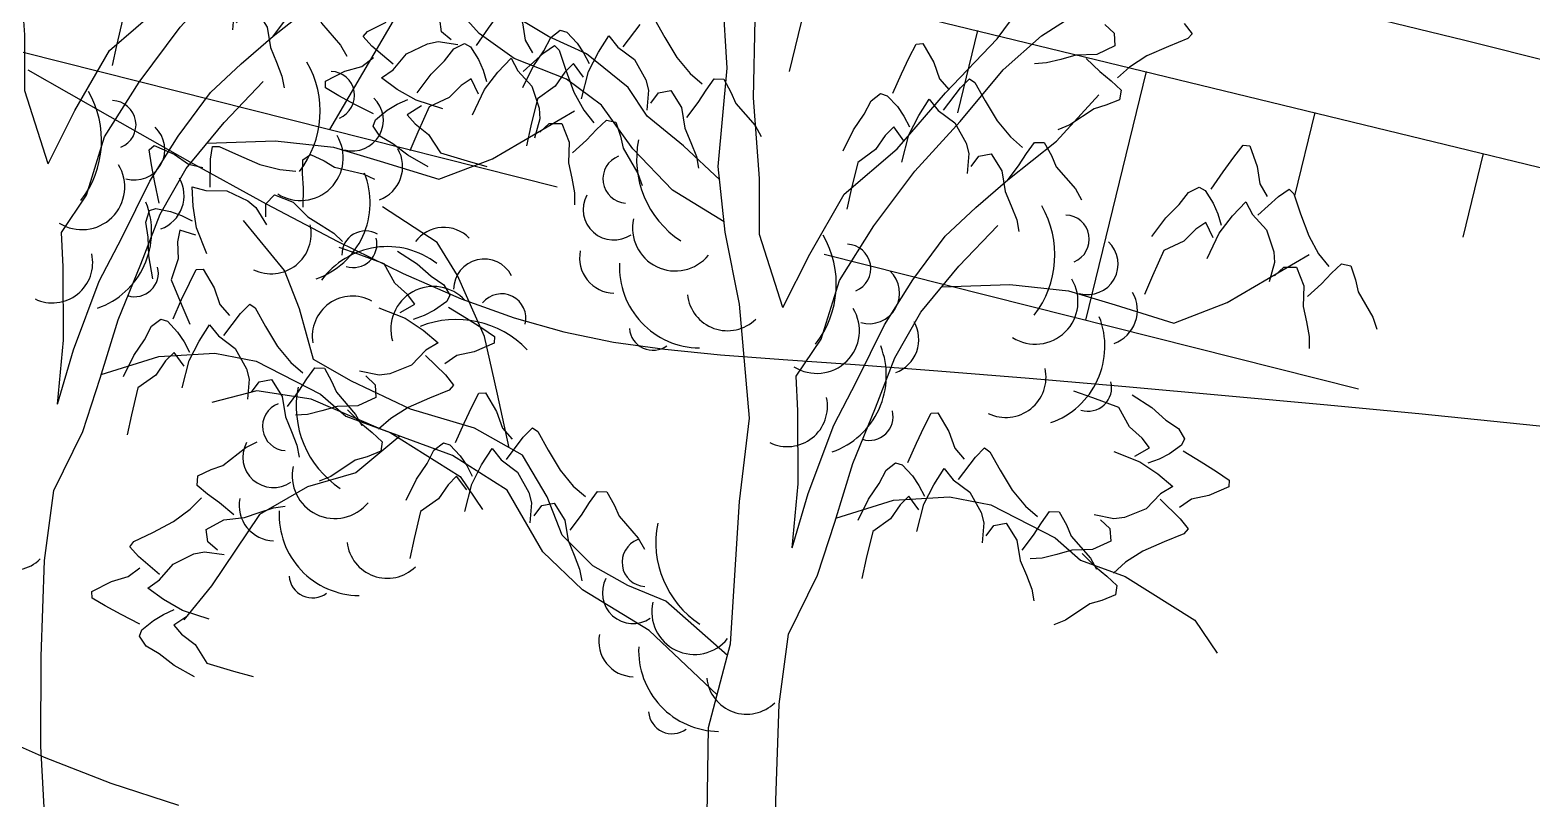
# Model space of a CAD drawing. Header units: millimetres. Extents: x 524954 to 526204, y 9523489 to 9524010.
# Drawn here: x 525765.55 to 525774.21, y 9523796.01 to 9523800.45 of the extents above; entities that cross this region are included whole.
import ezdxf

# ---------------------------------------------------------------- set-up
doc = ezdxf.new("R2010")
doc.units = ezdxf.units.MM
doc.linetypes.add('ACAD_ISO12W100', pattern=[21, 12, -3, 0, -3, 0, -3])
doc.linetypes.add('CACHE2', pattern=[4.7625, 3.175, -1.5875])
for name, color, linetype in [('Arbre', 34, 'ACAD_ISO12W100'), ('Bas_Talus', 40, 'CACHE2'), ('CN_01_00', 3, 'Continuous'), ('CN_02_00', 4, 'Continuous'), ('Haut_Talus', 30, 'Continuous'), ('Talus', 2, 'Continuous')]:
    doc.layers.add(name, color=color, linetype=linetype)

# ---------------------------------------------------------------- blocks, each defined once
blk = doc.blocks.new('v088')
at = {"linetype": 'Continuous'}
for p, q in [((-0.2365, 6.8477), (-0.2742, 7.4626)), ((-1.6648, 7.048), (-1.9323, 7.3471)), ((-1.2665, 7.0314), (-1.4491, 7.1395)), ((-0.0837, 6.6768), (-0.0745, 7.1309)), ((1.3209, 7.0171), (1.4418, 7.1813)), ((1.5755, 7.0348), (1.778, 7.1634)), ((-1.4628, 6.9029), (-1.6648, 7.048)), ((-1.0467, 6.9303), (-1.2665, 7.0314)), ((1.0227, 6.7061), (1.3209, 7.0171)), ((1.3557, 6.8374), (1.5755, 7.0348)), ((-0.8063, 6.7363), (-1.0467, 6.9303)), ((-1.1618, 6.7848), (-1.4628, 6.9029)), ((-0.2869, 6.2807), (-0.2365, 6.8477)), ((-0.9597, 6.6336), (-1.1618, 6.7848)), ((1.107, 6.54), (1.3557, 6.8374)), ((-0.6972, 6.5707), (-0.8063, 6.7363)), ((-0.0491, 6.2111), (-0.0837, 6.6768)), ((0.7433, 6.3831), (1.0227, 6.7061)), ((1.6628, 6.4272), (1.906, 6.6935)), ((-0.7803, 6.3824), (-0.9597, 6.6336)), ((-0.4884, 6.4009), (-0.6972, 6.5707)), ((0.8455, 6.2546), (1.107, 6.54)), ((1.3814, 6.2037), (1.6628, 6.4272)), ((-0.5514, 6.1446), (-0.7803, 6.3824)), ((-0.2789, 6.2036), (-0.4884, 6.4009)), ((0.4379, 6.1217), (0.7433, 6.3831)), ((-0.2479, 5.9022), (-0.2869, 6.2807)), ((0.6096, 5.9388), (0.8455, 6.2546)), ((-0.0486, 5.8877), (-0.0491, 6.2111)), ((1.1982, 6.0444), (1.3814, 6.2037)), ((-0.2539, 5.9607), (-0.5514, 6.1446)), ((0.2399, 5.7756), (0.4379, 6.1217)), ((-1.9071, 5.8427), (-2.2223, 6.0475)), ((1.0213, 5.879), (1.1982, 6.0444)), ((-2.7868, 5.6812), (-3.0229, 5.9686)), ((-0.1646, 5.4873), (-0.2479, 5.9022)), ((0.0846, 5.4676), (-0.0486, 5.8877)), ((0.4109, 5.6237), (0.6096, 5.9388)), ((1.0995, 5.7065), (1.3247, 5.9413)), ((-1.7911, 5.6523), (-1.9071, 5.8427)), ((0.8338, 5.6263), (1.0213, 5.879)), ((0.0846, 5.4676), (0.2399, 5.7756)), ((2.6462, 5.4963), (3.1193, 5.7735)), ((-2.7013, 5.4591), (-2.7868, 5.6812)), ((-1.6346, 5.3011), (-1.7911, 5.6523)), ((0.8812, 5.4407), (1.0995, 5.7065)), ((0.3061, 5.2857), (0.4109, 5.6237)), ((0.6713, 5.3679), (0.8338, 5.6263)), ((1.0006, 5.5861), (1.394, 5.6007)), ((1.394, 5.6007), (1.7306, 5.5642)), ((1.7306, 5.5642), (1.9997, 5.4827)), ((-2.6206, 5.1685), (-2.7013, 5.4591)), ((-0.1073, 4.8293), (-0.1646, 5.4873)), ((1.9997, 5.4827), (2.3377, 5.3779)), ((2.3377, 5.3779), (2.6462, 5.4963)), ((0.5102, 5.0412), (0.6713, 5.3679)), ((0.7312, 5.1764), (0.8812, 5.4407)), ((-1.5592, 4.9668), (-1.6346, 5.3011)), ((0.1613, 5.0712), (0.3061, 5.2857)), ((-2.4003, 5.0425), (-2.6206, 5.1685)), ((0.6191, 4.888), (0.7312, 5.1764)), ((-2.0611, 4.8817), (-2.4003, 5.0425)), ((0.1717, 4.8724), (0.1613, 5.0712)), ((0.3786, 4.7897), (0.5102, 5.0412)), ((-2.9464, 4.9876), (-3.2062, 4.92)), ((-2.6344, 4.9381), (-2.9464, 4.9876)), ((-2.2328, 4.7662), (-2.6344, 4.9381)), ((-1.4917, 4.6586), (-1.5592, 4.9668)), ((-1.6919, 4.7713), (-2.0611, 4.8817)), ((0.1743, 4.4496), (0.1717, 4.8724)), ((0.489, 4.5681), (0.6191, 4.888)), ((-1.8192, 4.6131), (-2.2328, 4.7662)), ((-1.415, 4.6154), (-1.6919, 4.7713)), ((-0.1657, 4.3492), (-0.1073, 4.8293)), ((0.2314, 4.3948), (0.3786, 4.7897)), ((-2.1227, 4.7254), (-2.3768, 4.5144)), ((-1.5041, 4.4145), (-1.8192, 4.6131)), ((-1.2732, 4.3758), (-1.415, 4.6154)), ((-2.3768, 4.5144), (-2.655, 4.434)), ((0.3841, 4.2301), (0.489, 4.5681)), ((-2.655, 4.434), (-2.9315, 4.2727)), ((0.1384, 4.0819), (0.1743, 4.4496)), ((-1.2976, 4.0581), (-1.5041, 4.4145)), ((-1.1877, 4.1537), (-1.2732, 4.3758)), ((-0.2169, 3.5272), (-0.1657, 4.3492)), ((0.1384, 4.0819), (0.2314, 4.3948)), ((0.3911, 4.2526), (0.7235, 4.3553)), ((0.7235, 4.3553), (1.0465, 4.3745)), ((1.0465, 4.3745), (1.2838, 4.3297)), ((1.2838, 4.3297), (1.6547, 4.1385)), ((-2.9315, 4.2727), (-3.209, 3.8627)), ((0.2848, 3.9233), (0.3841, 4.2301)), ((-1.0099, 3.9771), (-1.1877, 4.1537)), ((1.6547, 4.1385), (1.8004, 4.0109)), ((-1.0692, 3.839), (-1.2976, 4.0581)), ((1.8004, 4.0109), (2.0573, 3.9168)), ((-0.8085, 3.8631), (-1.0099, 3.9771)), ((0.1177, 3.584), (0.2848, 3.9233)), ((2.0573, 3.9168), (2.4606, 3.664)), ((-3.209, 3.8627), (-3.3666, 3.6666)), ((-0.6849, 3.6045), (-1.0692, 3.839)), ((-0.589, 3.7744), (-0.8085, 3.8631)), ((-0.2343, 3.4611), (-0.589, 3.7744)), ((2.4606, 3.664), (2.589, 3.4739)), ((-0.2941, 3.234), (-0.6849, 3.6045)), ((0.064, 3.1786), (0.1177, 3.584)), ((-0.3436, 3.0457), (-0.2169, 3.5272)), ((0.0445, 2.6247), (0.064, 3.1786)), ((-0.3518, 2.5418), (-0.3436, 3.0457)), ((0.0429, 2.1085), (0.0445, 2.6247)), ((0.1022, 1.0525), (0.0429, 2.1085))]:
    blk.add_line(p, q, dxfattribs=at)
at = {"color": 3, "linetype": 'Continuous'}
for p, q in [((-2.3098, 7.06), (-2.2004, 7.1132)), ((-1.8828, 7.0578), (-1.8923, 7.1303)), ((-0.8351, 6.9716), (-0.7381, 7.0997)), ((-0.654, 7.1313), (-0.5947, 7.0251)), ((1.9408, 7.0996), (1.9941, 7.049)), ((2.3991, 7.1055), (2.4452, 7.0467)), ((-2.333, 7.0298), (-2.3098, 7.06)), ((-2.283, 6.9743), (-2.333, 7.0298)), ((-1.8262, 7.0109), (-1.8828, 7.0578)), ((-1.2925, 6.9474), (-1.2526, 7.0255)), ((-1.2526, 7.0255), (-1.1978, 7.0672)), ((-1.1978, 7.0672), (-1.1602, 7.0548)), ((-1.1602, 7.0548), (-1.1012, 6.9916)), ((-0.978, 6.9406), (-0.9175, 7.0343)), ((-0.9175, 7.0343), (-0.8661, 6.9697)), ((-0.5947, 7.0251), (-0.5257, 6.909)), ((1.9941, 7.049), (1.9988, 6.9761)), ((2.4201, 7.0181), (2.3073, 6.9725)), ((2.4452, 7.0467), (2.4201, 7.0181)), ((-2.1607, 6.8701), (-2.283, 6.9743)), ((-2.1606, 6.8391), (-2.0833, 6.9307)), ((-2.0833, 6.9307), (-1.963, 6.9891)), ((-1.963, 6.9891), (-1.9025, 7.0009)), ((-1.9025, 7.0009), (-1.7879, 6.9849)), ((-1.3538, 6.8575), (-1.2925, 6.9474)), ((-1.1012, 6.9916), (-1.0633, 6.9361)), ((-1.0633, 6.9361), (-1.0322, 6.8755)), ((-1.0349, 6.828), (-0.978, 6.9406)), ((-0.8661, 6.9697), (-0.7702, 6.8978)), ((0.8128, 6.9092), (0.8527, 6.9872)), ((0.8527, 6.9872), (0.8913, 6.9906)), ((0.8913, 6.9906), (0.9551, 6.8814)), ((1.8939, 6.9271), (1.7747, 6.9234)), ((1.9988, 6.9761), (1.8939, 6.9271)), ((2.3073, 6.9725), (2.1835, 6.9184)), ((-2.4387, 6.8298), (-2.3415, 6.858)), ((-2.3415, 6.858), (-2.2745, 6.9095)), ((-2.228, 6.7914), (-2.1606, 6.8391)), ((-1.413, 6.7366), (-1.3538, 6.8575)), ((-1.122, 6.8741), (-1.1715, 6.8255)), ((-1.0639, 6.7951), (-1.122, 6.8741)), ((-0.7702, 6.8978), (-0.705, 6.781)), ((-0.5257, 6.909), (-0.4496, 6.8178)), ((0.7681, 6.8145), (0.8128, 6.9092)), ((0.9551, 6.8814), (0.9888, 6.786)), ((1.6041, 6.8779), (1.535, 6.8736)), ((1.6876, 6.8986), (1.6041, 6.8779)), ((1.7747, 6.9234), (1.6876, 6.8986)), ((1.8337, 6.904), (1.9118, 6.828)), ((2.0835, 6.8543), (2.0142, 6.7921)), ((2.1835, 6.9184), (2.0835, 6.8543)), ((-2.5514, 6.7723), (-2.4387, 6.8298)), ((-2.5502, 6.7337), (-2.5514, 6.7723)), ((-2.1379, 6.7256), (-2.228, 6.7914)), ((-1.1715, 6.8255), (-1.2266, 6.7446)), ((-1.0757, 6.6715), (-1.0349, 6.828)), ((-0.705, 6.781), (-0.6897, 6.7213)), ((-0.4496, 6.8178), (-0.3793, 6.7567)), ((-0.357, 6.7218), (-0.3104, 6.7855)), ((-0.3104, 6.7855), (-0.2553, 6.7842)), ((-0.2553, 6.7842), (-0.2138, 6.7099)), ((0.7187, 6.7034), (0.7681, 6.8145)), ((0.9888, 6.786), (1.0441, 6.7221)), ((1.1083, 6.7343), (1.1609, 6.7873)), ((1.1609, 6.7873), (1.1923, 6.7659)), ((1.1923, 6.7659), (1.2517, 6.6597)), ((1.9118, 6.828), (1.9768, 6.7743)), ((1.9768, 6.7743), (2.0342, 6.7201)), ((-2.4746, 6.6893), (-2.5502, 6.7337)), ((-2.3827, 6.6392), (-2.4746, 6.6893)), ((-2.1384, 6.6402), (-2.076, 6.6678)), ((-2.0288, 6.6624), (-2.1379, 6.7256)), ((-1.3299, 6.6702), (-1.3669, 6.5144)), ((-1.2266, 6.7446), (-1.3299, 6.6702)), ((-0.6897, 6.7213), (-0.6991, 6.6059)), ((-0.6753, 6.6457), (-0.6318, 6.7049)), ((-0.6318, 6.7049), (-0.56, 6.7185)), ((-0.56, 6.7185), (-0.4983, 6.6206)), ((-0.4022, 6.6506), (-0.357, 6.7218)), ((-0.2138, 6.7099), (-0.1857, 6.6447)), ((0.5938, 6.6601), (0.6485, 6.7018)), ((0.6485, 6.7018), (0.6861, 6.6893)), ((0.6861, 6.6893), (0.7451, 6.6262)), ((0.8684, 6.5752), (0.9289, 6.6689)), ((0.9289, 6.6689), (0.9803, 6.6043)), ((1.0112, 6.6062), (1.1083, 6.7343)), ((2.0342, 6.7201), (2.0261, 6.6656)), ((-2.2745, 6.5836), (-2.3827, 6.6392)), ((-2.2624, 6.5503), (-2.1959, 6.6055)), ((-2.1959, 6.6055), (-2.1384, 6.6402)), ((-1.9976, 6.6315), (-2.0798, 6.5781)), ((-1.8748, 6.6127), (-2.0288, 6.6624)), ((-0.4983, 6.6206), (-0.4798, 6.5027)), ((-0.4679, 6.5637), (-0.4022, 6.6506)), ((-0.1857, 6.6447), (-0.0753, 6.5169)), ((0.4926, 6.4921), (0.5538, 6.582)), ((0.5538, 6.582), (0.5938, 6.6601)), ((0.7451, 6.6262), (0.7831, 6.5707)), ((0.9803, 6.6043), (1.0762, 6.5324)), ((1.2517, 6.6597), (1.3207, 6.5436)), ((1.879, 6.6139), (1.7385, 6.5203)), ((1.9472, 6.6337), (1.879, 6.6139)), ((2.0261, 6.6656), (1.9472, 6.6337)), ((-2.2769, 6.5134), (-2.2624, 6.5503)), ((-2.2384, 6.4564), (-2.2769, 6.5134)), ((-2.0798, 6.5781), (-2.0342, 6.5259)), ((-2.0342, 6.5259), (-1.9565, 6.4662)), ((-1.3669, 6.5144), (-1.3922, 6.3999)), ((-0.4798, 6.5027), (-0.4444, 6.4194)), ((-0.0753, 6.5169), (-0.0397, 6.4532)), ((0.7244, 6.5087), (0.6749, 6.4601)), ((0.7824, 6.4297), (0.7244, 6.5087)), ((0.7831, 6.5707), (0.8142, 6.5101)), ((0.8114, 6.4626), (0.8684, 6.5752)), ((1.0762, 6.5324), (1.1414, 6.4156)), ((1.3207, 6.5436), (1.3968, 6.4523)), ((1.7385, 6.5203), (1.6708, 6.4929)), ((-2.1628, 6.412), (-2.2384, 6.4564)), ((-2.0765, 6.3457), (-2.1628, 6.412)), ((-1.9565, 6.4662), (-1.8881, 6.3588)), ((-0.4444, 6.4194), (-0.4135, 6.3391)), ((0.4333, 6.3712), (0.4926, 6.4921)), ((0.6749, 6.4601), (0.6198, 6.3792)), ((0.7707, 6.306), (0.8114, 6.4626)), ((1.1414, 6.4156), (1.1567, 6.3559)), ((1.3968, 6.4523), (1.4671, 6.3913)), ((1.4894, 6.3564), (1.536, 6.4201)), ((1.536, 6.4201), (1.5911, 6.4188)), ((1.5911, 6.4188), (1.6326, 6.3444)), ((-3.5682, 6.3771), (-3.539, 6.4025)), ((-3.5548, 6.2904), (-3.5682, 6.3771)), ((-3.539, 6.4025), (-3.4232, 6.3514)), ((-3.4232, 6.3514), (-3.3399, 6.2939)), ((-3.2164, 6.1615), (-3.2129, 6.3221)), ((-3.2129, 6.3221), (-3.2014, 6.3959)), ((-3.2014, 6.3959), (-3.1633, 6.397)), ((-3.1633, 6.397), (-3.053, 6.3458)), ((-3.053, 6.3458), (-2.929, 6.2922)), ((-2.6821, 6.3185), (-2.6368, 6.3497)), ((-2.6368, 6.3497), (-2.5596, 6.3138)), ((-1.9592, 6.2797), (-2.0765, 6.3457)), ((-1.8881, 6.3588), (-1.7347, 6.313)), ((-0.4135, 6.3391), (-0.4006, 6.2711)), ((0.6198, 6.3792), (0.5164, 6.3047)), ((1.1567, 6.3559), (1.1472, 6.2405)), ((1.171, 6.2803), (1.2146, 6.3394)), ((1.2146, 6.3394), (1.2864, 6.3531)), ((1.2864, 6.3531), (1.3481, 6.2552)), ((1.4442, 6.2852), (1.4894, 6.3564)), ((1.6326, 6.3444), (1.6606, 6.2793)), ((2.6234, 6.2497), (2.6849, 6.3343)), ((2.6849, 6.3343), (2.7388, 6.4036)), ((2.7388, 6.4036), (2.7772, 6.3997)), ((2.7772, 6.3997), (2.8196, 6.2805)), ((-3.5355, 6.1876), (-3.5548, 6.2904)), ((-3.3399, 6.2939), (-3.2577, 6.2746)), ((-2.929, 6.2922), (-2.8139, 6.2629)), ((-2.8139, 6.2629), (-2.7211, 6.2547)), ((-2.6826, 6.2395), (-2.6821, 6.3185)), ((-2.6774, 6.1553), (-2.6826, 6.2395)), ((-2.5596, 6.3138), (-2.4986, 6.2775)), ((-2.4986, 6.2775), (-2.3343, 6.2387)), ((-2.3343, 6.2387), (-2.2681, 6.208)), ((-1.7347, 6.313), (-1.6219, 6.2812)), ((0.5164, 6.3047), (0.4795, 6.1489)), ((1.3481, 6.2552), (1.3665, 6.1373)), ((1.3784, 6.1983), (1.4442, 6.2852)), ((1.6606, 6.2793), (1.771, 6.1515)), ((2.5541, 6.1497), (2.6234, 6.2497)), ((2.8196, 6.2805), (2.8349, 6.1805)), ((-3.5103, 6.0686), (-3.5355, 6.1876)), ((-3.3198, 6.1639), (-3.2403, 6.1417)), ((-3.3139, 6.0525), (-3.3198, 6.1639)), ((-2.6797, 6.0464), (-2.6774, 6.1553)), ((0.4795, 6.1489), (0.4542, 6.0345)), ((1.771, 6.1515), (1.8066, 6.0878)), ((2.4234, 6.1305), (2.4849, 6.1612)), ((2.4849, 6.1612), (2.5195, 6.142)), ((2.8349, 6.1805), (2.8773, 6.1074)), ((2.9427, 6.1074), (3.0042, 6.1497)), ((3.0042, 6.1497), (3.0311, 6.1228)), ((-3.2403, 6.1417), (-3.1205, 6.1398)), ((-3.1205, 6.1398), (-2.9991, 6.0834)), ((-2.9991, 6.0834), (-2.9517, 6.044)), ((-2.8958, 5.9912), (-2.8952, 6.0647)), ((-2.8952, 6.0647), (-2.845, 6.1178)), ((-2.845, 6.1178), (-2.7377, 6.0747)), ((-2.7377, 6.0747), (-2.6536, 5.99)), ((1.3665, 6.1373), (1.4019, 6.054)), ((2.2926, 5.9843), (2.3695, 6.0612)), ((2.3695, 6.0612), (2.4234, 6.1305)), ((2.5195, 6.142), (2.5657, 6.0689)), ((2.5657, 6.0689), (2.5926, 6.0074)), ((2.6772, 5.9958), (2.7542, 6.0766)), ((2.7542, 6.0766), (2.7926, 6.0035)), ((2.8234, 5.9997), (2.9427, 6.1074)), ((3.0311, 6.1228), (3.0696, 6.0074)), ((-3.5861, 5.9603), (-3.5662, 6.0262)), ((-3.5662, 6.0262), (-3.5284, 6.0381)), ((-3.5284, 6.0381), (-3.4436, 6.0215)), ((-3.4436, 6.0215), (-3.3804, 5.9989)), ((-3.3804, 5.9989), (-3.3196, 5.968)), ((-3.294, 5.9279), (-3.3139, 6.0525)), ((-2.9517, 6.044), (-2.8917, 5.945)), ((-2.6536, 5.99), (-2.576, 5.9433)), ((1.4019, 6.054), (1.4328, 5.9737)), ((1.4328, 5.9737), (1.4458, 5.9057)), ((2.2118, 5.8766), (2.2926, 5.9843)), ((2.5926, 6.0074), (2.6118, 5.942)), ((2.6003, 5.8958), (2.6772, 5.9958)), ((2.7926, 6.0035), (2.8734, 5.9151)), ((3.0696, 6.0074), (3.1158, 5.8804)), ((-3.5727, 5.8736), (-3.5861, 5.9603)), ((-3.3915, 5.9142), (-3.4031, 5.8459)), ((-3.2981, 5.8843), (-3.3915, 5.9142)), ((-3.2352, 5.7773), (-3.294, 5.9279)), ((-2.576, 5.9433), (-2.5039, 5.8964)), ((-2.5039, 5.8964), (-2.4536, 5.8489)), ((2.4657, 5.9189), (2.3964, 5.8497)), ((2.5234, 5.9574), (2.4657, 5.9189)), ((2.5657, 5.8689), (2.5234, 5.9574)), ((2.5311, 5.7497), (2.6003, 5.8958)), ((2.8734, 5.9151), (2.9157, 5.7881)), ((-3.5695, 5.7648), (-3.5727, 5.8736)), ((-3.4031, 5.8459), (-3.4003, 5.748)), ((2.3964, 5.8497), (2.281, 5.7958)), ((3.1158, 5.8804), (3.1734, 5.7766)), ((-3.5466, 5.6322), (-3.5695, 5.7648)), ((-3.4003, 5.748), (-3.4403, 5.6271)), ((2.281, 5.7958), (2.2156, 5.6496)), ((2.9196, 5.7266), (2.8888, 5.615)), ((2.9157, 5.7881), (2.9196, 5.7266)), ((3.1734, 5.7766), (3.2311, 5.7035)), ((3.2465, 5.665), (3.3042, 5.7189)), ((3.3042, 5.7189), (3.3581, 5.7073)), ((-3.4403, 5.6271), (-3.3789, 5.4792)), ((2.2156, 5.6496), (2.1695, 5.5419)), ((2.9196, 5.6496), (2.9734, 5.6996)), ((2.9734, 5.6996), (3.0465, 5.6996)), ((3.0465, 5.6996), (3.0888, 5.5919)), ((3.1888, 5.6035), (3.2465, 5.665)), ((3.3581, 5.7073), (3.385, 5.6266)), ((3.0888, 5.5919), (3.085, 5.4727)), ((3.1081, 5.5304), (3.1888, 5.6035)), ((3.385, 5.6266), (3.4004, 5.5573)), ((3.4004, 5.5573), (3.485, 5.4112)), ((-3.3789, 5.4792), (-3.3323, 5.3717)), ((3.085, 5.4727), (3.1042, 5.3842)), ((3.1042, 5.3842), (3.1196, 5.2996)), ((3.485, 5.4112), (3.5081, 5.3419)), ((3.1196, 5.2996), (3.1196, 5.2304)), ((-1.7068, 4.8945), (-1.6668, 4.9726)), ((-1.6668, 4.9726), (-1.6283, 4.976)), ((-1.6283, 4.976), (-1.5645, 4.8667)), ((1.8724, 4.9461), (1.762, 4.9854)), ((2.0224, 4.89), (1.8724, 4.9461)), ((2.0987, 4.9642), (2.2113, 4.8904)), ((-1.7514, 4.7999), (-1.7068, 4.8945)), ((-1.5645, 4.8667), (-1.5307, 4.7714)), ((0.8993, 4.7791), (0.9393, 4.8572)), ((0.9393, 4.8572), (0.9778, 4.8606)), ((0.9778, 4.8606), (1.0416, 4.7513)), ((2.0834, 4.7783), (2.0224, 4.89)), ((2.2113, 4.8904), (2.2929, 4.8185)), ((-1.8008, 4.6887), (-1.7514, 4.7999)), ((-1.5307, 4.7714), (-1.4755, 4.7074)), ((-1.4112, 4.7196), (-1.3587, 4.7727)), ((-1.3587, 4.7727), (-1.3272, 4.7513)), ((0.8546, 4.6845), (0.8993, 4.7791)), ((2.1569, 4.7135), (2.0834, 4.7783)), ((2.2929, 4.8185), (2.3654, 4.7691)), ((2.3654, 4.7691), (2.4, 4.7096)), ((-3.0095, 4.66), (-2.9439, 4.6918)), ((-1.9257, 4.6454), (-1.871, 4.6871)), ((-1.871, 4.6871), (-1.8334, 4.6747)), ((-1.8334, 4.6747), (-1.7744, 4.6115)), ((-1.5083, 4.5916), (-1.4112, 4.7196)), ((-1.3272, 4.7513), (-1.2679, 4.6451)), ((0.8053, 4.5733), (0.8546, 4.6845)), ((1.0416, 4.7513), (1.0754, 4.656)), ((2.1989, 4.6584), (2.1569, 4.7135)), ((2.4, 4.7096), (2.383, 4.6739)), ((-3.1435, 4.5571), (-3.0095, 4.66)), ((-1.9657, 4.5674), (-1.9257, 4.6454)), ((-1.7744, 4.6115), (-1.7365, 4.5561)), ((-1.6512, 4.5605), (-1.5907, 4.6542)), ((-1.5907, 4.6542), (-1.5392, 4.5896)), ((-1.5392, 4.5896), (-1.4434, 4.5178)), ((-1.2679, 4.6451), (-1.1988, 4.529)), ((1.0754, 4.656), (1.1306, 4.592)), ((1.0978, 4.4762), (1.1948, 4.6042)), ((1.1948, 4.6042), (1.2474, 4.6573)), ((1.2474, 4.6573), (1.2789, 4.6359)), ((1.2789, 4.6359), (1.3382, 4.5297)), ((1.9921, 4.6376), (2.1424, 4.5777)), ((2.1133, 4.6106), (2.1989, 4.6584)), ((2.2532, 4.5924), (2.1892, 4.5691)), ((2.3129, 4.6232), (2.2532, 4.5924)), ((2.383, 4.6739), (2.3129, 4.6232)), ((2.3928, 4.6398), (2.497, 4.577)), ((-3.2867, 4.4956), (-3.2101, 4.5328)), ((-3.2101, 4.5328), (-3.1435, 4.5571)), ((-2.0269, 4.4774), (-1.9657, 4.5674)), ((-1.7365, 4.5561), (-1.7054, 4.4954)), ((-1.7081, 4.4479), (-1.6512, 4.5605)), ((-1.4434, 4.5178), (-1.3781, 4.401)), ((-1.1988, 4.529), (-1.1228, 4.4377)), ((0.6404, 4.452), (0.6804, 4.53)), ((0.6804, 4.53), (0.7351, 4.5718)), ((0.7351, 4.5718), (0.7727, 4.5593)), ((0.7727, 4.5593), (0.8317, 4.4961)), ((0.9549, 4.4451), (1.0154, 4.5388)), ((1.0154, 4.5388), (1.0668, 4.4742)), ((1.3382, 4.5297), (1.4072, 4.4136)), ((2.1424, 4.5777), (2.247, 4.5072)), ((2.247, 4.5072), (2.3325, 4.4356)), ((2.497, 4.577), (2.5853, 4.5209)), ((2.5853, 4.5209), (2.6578, 4.4715)), ((-3.2911, 4.4407), (-3.2867, 4.4956)), ((-3.2303, 4.3905), (-3.2911, 4.4407)), ((-2.0862, 4.3565), (-2.0269, 4.4774)), ((-1.8447, 4.4455), (-1.8998, 4.3645)), ((-1.7952, 4.494), (-1.8447, 4.4455)), ((-1.7371, 4.415), (-1.7952, 4.494)), ((-1.7488, 4.2914), (-1.7081, 4.4479)), ((-1.1228, 4.4377), (-1.0524, 4.3767)), ((0.5791, 4.362), (0.6404, 4.452)), ((0.8317, 4.4961), (0.8696, 4.4407)), ((0.8696, 4.4407), (0.9007, 4.38)), ((0.898, 4.3325), (0.9549, 4.4451)), ((1.0668, 4.4742), (1.1627, 4.4024)), ((2.3325, 4.4356), (2.262, 4.3926)), ((2.6564, 4.4329), (2.5401, 4.3831)), ((2.6578, 4.4715), (2.6564, 4.4329)), ((-3.3314, 4.3035), (-3.2664, 4.3702)), ((-3.1617, 4.3413), (-3.2303, 4.3905)), ((-3.0788, 4.2707), (-3.1617, 4.3413)), ((-1.8998, 4.3645), (-2.0031, 4.2901)), ((-1.3781, 4.401), (-1.3629, 4.3412)), ((-1.3629, 4.3412), (-1.3723, 4.2259)), ((-1.3049, 4.3248), (-1.2331, 4.3384)), ((-1.2331, 4.3384), (-1.1715, 4.2405)), ((-1.0754, 4.2705), (-1.0302, 4.3418)), ((-1.0302, 4.3418), (-0.9835, 4.4054)), ((-0.9835, 4.4054), (-0.9285, 4.4041)), ((-0.9285, 4.4041), (-0.8869, 4.3298)), ((-0.8869, 4.3298), (-0.8589, 4.2646)), ((0.5199, 4.2411), (0.5791, 4.362)), ((0.7614, 4.3301), (0.7063, 4.2491)), ((0.8109, 4.3786), (0.7614, 4.3301)), ((0.869, 4.2996), (0.8109, 4.3786)), ((0.8572, 4.176), (0.898, 4.3325)), ((1.1627, 4.4024), (1.228, 4.2856)), ((1.4072, 4.4136), (1.4833, 4.3223)), ((2.262, 4.3926), (2.1788, 4.3064)), ((2.2601, 4.3616), (2.3751, 4.2494)), ((2.4412, 4.3615), (2.371, 4.3146)), ((2.5401, 4.3831), (2.4412, 4.3615)), ((-3.4268, 4.2328), (-3.3314, 4.3035)), ((-3.2386, 4.1877), (-3.1373, 4.2436)), ((-3.1373, 4.2436), (-3.0186, 4.2553)), ((-3.0186, 4.2553), (-2.9333, 4.2859)), ((-2.9333, 4.2859), (-2.8514, 4.3121)), ((-2.8514, 4.3121), (-2.7828, 4.3211)), ((-2.0031, 4.2901), (-2.0401, 4.1343)), ((-1.3485, 4.2656), (-1.3049, 4.3248)), ((-1.1411, 4.1837), (-1.0754, 4.2705)), ((-0.8589, 4.2646), (-0.7485, 4.1368)), ((0.7063, 4.2491), (0.603, 4.1747)), ((1.228, 4.2856), (1.2432, 4.2258)), ((1.4833, 4.3223), (1.5536, 4.2613)), ((1.5759, 4.2264), (1.6226, 4.29)), ((1.6226, 4.29), (1.6776, 4.2887)), ((1.6776, 4.2887), (1.7191, 4.2144)), ((1.9936, 4.2484), (1.8803, 4.2721)), ((1.9168, 4.2436), (1.9701, 4.193)), ((2.0548, 4.2561), (1.9936, 4.2484)), ((2.1788, 4.3064), (2.0548, 4.2561)), ((2.3751, 4.2494), (2.4212, 4.1906)), ((-3.6561, 4.1174), (-3.5467, 4.1705)), ((-3.5467, 4.1705), (-3.4268, 4.2328)), ((-3.2291, 4.1152), (-3.2386, 4.1877)), ((-1.1715, 4.2405), (-1.153, 4.1227)), ((0.603, 4.1747), (0.566, 4.0189)), ((1.2432, 4.2258), (1.2338, 4.1105)), ((1.2576, 4.1502), (1.3011, 4.2094)), ((1.3011, 4.2094), (1.373, 4.223)), ((1.373, 4.223), (1.4346, 4.1251)), ((1.5307, 4.1551), (1.5759, 4.2264)), ((1.7191, 4.2144), (1.7472, 4.1493)), ((1.9701, 4.193), (1.9747, 4.12)), ((2.396, 4.1621), (2.2833, 4.1164)), ((2.4212, 4.1906), (2.396, 4.1621)), ((-3.6793, 4.0872), (-3.6561, 4.1174)), ((-3.6294, 4.0317), (-3.6793, 4.0872)), ((-3.1725, 4.0683), (-3.2291, 4.1152)), ((-2.0401, 4.1343), (-2.0653, 4.0199)), ((-1.153, 4.1227), (-1.1176, 4.0393)), ((-0.7485, 4.1368), (-0.7129, 4.0731)), ((1.4346, 4.1251), (1.4531, 4.0073)), ((1.465, 4.0683), (1.5307, 4.1551)), ((1.7472, 4.1493), (1.8576, 4.0214)), ((1.8699, 4.071), (1.7506, 4.0673)), ((1.9747, 4.12), (1.8699, 4.071)), ((2.2833, 4.1164), (2.1595, 4.0623)), ((-3.5071, 3.9275), (-3.6294, 4.0317)), ((-3.5069, 3.8964), (-3.4297, 3.988)), ((-3.4297, 3.988), (-3.3093, 4.0465)), ((-3.3093, 4.0465), (-3.2488, 4.0583)), ((-3.2488, 4.0583), (-3.1342, 4.0423)), ((-1.1176, 4.0393), (-1.0867, 3.9591)), ((0.566, 4.0189), (0.5407, 3.9045)), ((1.4531, 4.0073), (1.4885, 3.9239)), ((1.5801, 4.0219), (1.511, 4.0175)), ((1.6636, 4.0426), (1.5801, 4.0219)), ((1.7506, 4.0673), (1.6636, 4.0426)), ((1.8097, 4.0479), (1.8877, 3.9719)), ((1.8576, 4.0214), (1.8932, 3.9577)), ((2.0595, 3.9982), (1.9902, 3.936)), ((2.1595, 4.0623), (2.0595, 3.9982)), ((-3.785, 3.8871), (-3.6878, 3.9154)), ((-3.6878, 3.9154), (-3.6208, 3.9668)), ((-3.5743, 3.8488), (-3.5069, 3.8964)), ((-1.0867, 3.9591), (-1.0738, 3.891)), ((1.4885, 3.9239), (1.5194, 3.8437)), ((1.8877, 3.9719), (1.9528, 3.9182)), ((1.9528, 3.9182), (2.0102, 3.864)), ((-3.8977, 3.8297), (-3.785, 3.8871)), ((-3.8965, 3.791), (-3.8977, 3.8297)), ((-3.4842, 3.783), (-3.5743, 3.8488)), ((1.5194, 3.8437), (1.5323, 3.7756)), ((2.002, 3.8096), (1.9231, 3.7776)), ((2.0102, 3.864), (2.002, 3.8096)), ((-3.8209, 3.7466), (-3.8965, 3.791)), ((-3.729, 3.6966), (-3.8209, 3.7466)), ((-3.4847, 3.6976), (-3.4223, 3.7252)), ((-3.3751, 3.7197), (-3.4842, 3.783)), ((1.855, 3.7579), (1.7144, 3.6642)), ((1.9231, 3.7776), (1.855, 3.7579)), ((-3.6208, 3.641), (-3.729, 3.6966)), ((-3.6087, 3.6076), (-3.5422, 3.6629)), ((-3.5422, 3.6629), (-3.4847, 3.6976)), ((-3.3439, 3.6889), (-3.4261, 3.6355)), ((-3.2212, 3.6701), (-3.3751, 3.7197)), ((1.7144, 3.6642), (1.6468, 3.6368)), ((-3.6232, 3.5708), (-3.6087, 3.6076)), ((-3.5847, 3.5138), (-3.6232, 3.5708)), ((-3.4261, 3.6355), (-3.3805, 3.5833)), ((-3.3805, 3.5833), (-3.3028, 3.5236)), ((-3.5091, 3.4694), (-3.5847, 3.5138)), ((-3.4228, 3.4031), (-3.5091, 3.4694)), ((-3.3028, 3.5236), (-3.2344, 3.4162)), ((-3.3055, 3.337), (-3.4228, 3.4031)), ((-3.2344, 3.4162), (-3.081, 3.3703)), ((-3.081, 3.3703), (-2.9682, 3.3386))]:
    blk.add_line(p, q, dxfattribs=at)
for centre, major_axis, start_param, end_param in [((-0.1929, 6.3242), (-0.3995, 0.3995), 0.587708, 1.773422), ((-0.8122, 6.2095), (-0.099, 0.099), -0.421529, 2.292047), ((-0.8896, 6.0328), (0.1246, 0.1246), 1.864761, 4.52862), ((-0.535, 5.9246), (0.1741, 0.1741), 2.133893, 4.816631), ((1.088, 5.7707), (-0.3995, 0.3995), 3.265538, 4.451253), ((1.7113, 5.8608), (0.099, 0.099), 4.31771, 7.031286), ((-2.32, 5.773), (0.0964, 0.0964), 0.254619, 2.377018), ((-1.8693, 5.7251), (0.1445, 0.1445), 6.263619, 7.998733), ((-2.1951, 5.3523), (0.3298, 0.3298), 0.12682, 1.733702), ((-0.1718, 5.6024), (0.3995, 0.3995), 4.836335, 6.022049), ((0.4516, 5.6925), (0.099, 0.099), 4.31771, 7.031286), ((1.8413, 5.7182), (-0.1246, 0.1246), 2.081137, 4.744996), ((-1.6366, 5.5711), (-0.1246, 0.1246), 4.396235, 7.060094), ((-0.8824, 5.7538), (-0.1445, 0.1445), 0.590553, 2.325666), ((-0.3902, 5.7004), (0.3298, 0.3298), 2.307735, 3.914618), ((0.5816, 5.5499), (0.1246, 0.1246), 3.651933, 6.315792), ((1.5402, 5.502), (0.1741, 0.1741), 3.363922, 6.046661), ((-2.3952, 5.3012), (-0.1641, 0.1641), -1.288499, 0.949924), ((-1.9284, 5.3425), (0.1741, 0.1741), 6.236163, 8.918901), ((-1.536, 5.4064), (0.099, 0.099), 5.251538, 7.965114), ((-0.2336, 5.5657), (-0.1641, 0.1641), 0.892416, 3.130839), ((1.924, 5.4517), (-0.1445, 0.1445), 2.713295, 4.448408), ((0.2804, 5.3337), (0.1741, 0.1741), 3.363922, 6.046661), ((-1.7969, 4.8332), (0.3995, 0.3995), 6.260774, 7.446489), ((0.6642, 5.2834), (-0.1445, 0.1445), 2.713295, 4.448408), ((1.4749, 5.2432), (0.3298, 0.3298), 4.265936, 5.872819), ((-0.6635, 5.357), (0.0964, 0.0964), 2.435534, 4.557933), ((0.2152, 5.0749), (-0.3298, 0.3298), 2.69514, 4.302022), ((1.3699, 5.0654), (-0.1641, 0.1641), 1.908121, 4.146545), ((1.844, 5.0056), (-0.0964, 0.0964), 2.051824, 4.174223), ((-2.1547, 4.8961), (-0.3995, 0.3995), 0.587708, 1.773422), ((0.1101, 4.8971), (-0.1641, 0.1641), 1.908121, 4.146545), ((-2.774, 4.7815), (-0.099, 0.099), -0.421529, 2.292047), ((0.5842, 4.8373), (0.0964, 0.0964), 3.62262, 5.745019), ((-2.8514, 4.6047), (-0.1246, 0.1246), 0.293965, 2.957824), ((-2.4968, 4.4965), (0.1741, 0.1741), 2.133893, 4.816631), ((-2.8441, 4.3258), (-0.1445, 0.1445), 0.590553, 2.325666), ((-2.352, 4.2724), (0.3298, 0.3298), 2.307735, 3.914618), ((-0.0823, 4.1124), (0.3995, 0.3995), 2.158504, 3.344219), ((-2.1954, 4.1377), (0.1641, 0.1641), 2.463212, 4.701636), ((-0.7016, 3.9977), (0.099, 0.099), 1.149268, 3.862844), ((-2.6253, 3.929), (0.0964, 0.0964), 2.435534, 4.557933), ((-0.779, 3.821), (0.1246, 0.1246), 1.864761, 4.52862), ((-0.4244, 3.7128), (0.1741, 0.1741), 2.133893, 4.816631), ((-0.7718, 3.542), (-0.1445, 0.1445), 0.590553, 2.325666), ((-0.2796, 3.4886), (0.3298, 0.3298), 2.307735, 3.914618), ((-0.1231, 3.3539), (0.1641, 0.1641), 2.463212, 4.701636), ((-0.5529, 3.1452), (0.0964, 0.0964), 2.435534, 4.557933)]:
    blk.add_ellipse(centre, major_axis=major_axis, ratio=1, start_param=start_param, end_param=end_param, dxfattribs=at)

msp = doc.modelspace()

# ---------------------------------------------------------------- linework, layer by layer
at = {"layer": 'Bas_Talus', "flags": 128}
msp.add_lwpolyline([(525760.8927, 9523801.4854), (525776.3873, 9523797.5744), (525790.588, 9523793.4544)], dxfattribs=at)
at = {"layer": 'CN_01_00', "elevation": 287, "flags": 128}
msp.add_lwpolyline([(525765.5367, 9523800.2178), (525766.0094, 9523799.9484), (525766.4705, 9523799.6881), (525766.9115, 9523799.445), (525767.3243, 9523799.2272), (525767.7005, 9523799.0428), (525768.0355, 9523798.8975), (525768.3398, 9523798.7874), (525768.6274, 9523798.7063), (525768.9122, 9523798.648), (525769.2083, 9523798.6063), (525769.5299, 9523798.575), (525769.8908, 9523798.5478), (525770.3052, 9523798.5185), (525770.7817, 9523798.4822), (525771.308, 9523798.4393), (525771.8662, 9523798.3915), (525772.4386, 9523798.3404), (525773.0073, 9523798.2877), (525773.5546, 9523798.2351), (525774.0628, 9523798.1844), (525774.514, 9523798.1371)], dxfattribs=at)
at = {"layer": 'CN_02_00', "flags": 128}
for points, elevation in [([(525773.2821, 9523800.5205), (525773.8204, 9523800.39), (525774.3481, 9523800.2564)], 288), ([(525765.2489, 9523796.4221), (525765.6309, 9523796.2546), (525766.0161, 9523796.1038), (525766.4052, 9523795.9759)], 286)]:
    msp.add_lwpolyline(points, dxfattribs=dict(at, elevation=elevation))
at = {"layer": 'Haut_Talus', "elevation": 289.62, "flags": 128}
msp.add_lwpolyline([(525761.3515, 9523805.5915), (525769.5465, 9523800.8015), (525789.2068, 9523796.0204)], dxfattribs=at)
at = {"layer": 'Talus'}
for p, q in [((525768.2582, 9523801.5546, 289.62), (525767.276, 9523799.8742)), ((525770.0399, 9523800.6816, 289.62), (525769.925, 9523800.2089, 193.08)), ((525771.0116, 9523800.4453, 289.62), (525770.8959, 9523799.9698, 193.08)), ((525771.9833, 9523800.209, 289.62), (525771.6343, 9523798.7741)), ((525772.9549, 9523799.9726, 289.62), (525772.8379, 9523799.4915, 193.08)), ((525773.9266, 9523799.7363, 289.62), (525773.8089, 9523799.2524, 193.08))]:
    msp.add_line(p, q, dxfattribs=at)

# ---------------------------------------------------------------- block references
at = {"layer": 'Arbre'}
for p in [(525765.5693, 9523794.2087), (525769.8041, 9523793.3798)]:
    msp.add_blockref('v088', p, dxfattribs=at)

doc.saveas('drawing.dxf')
